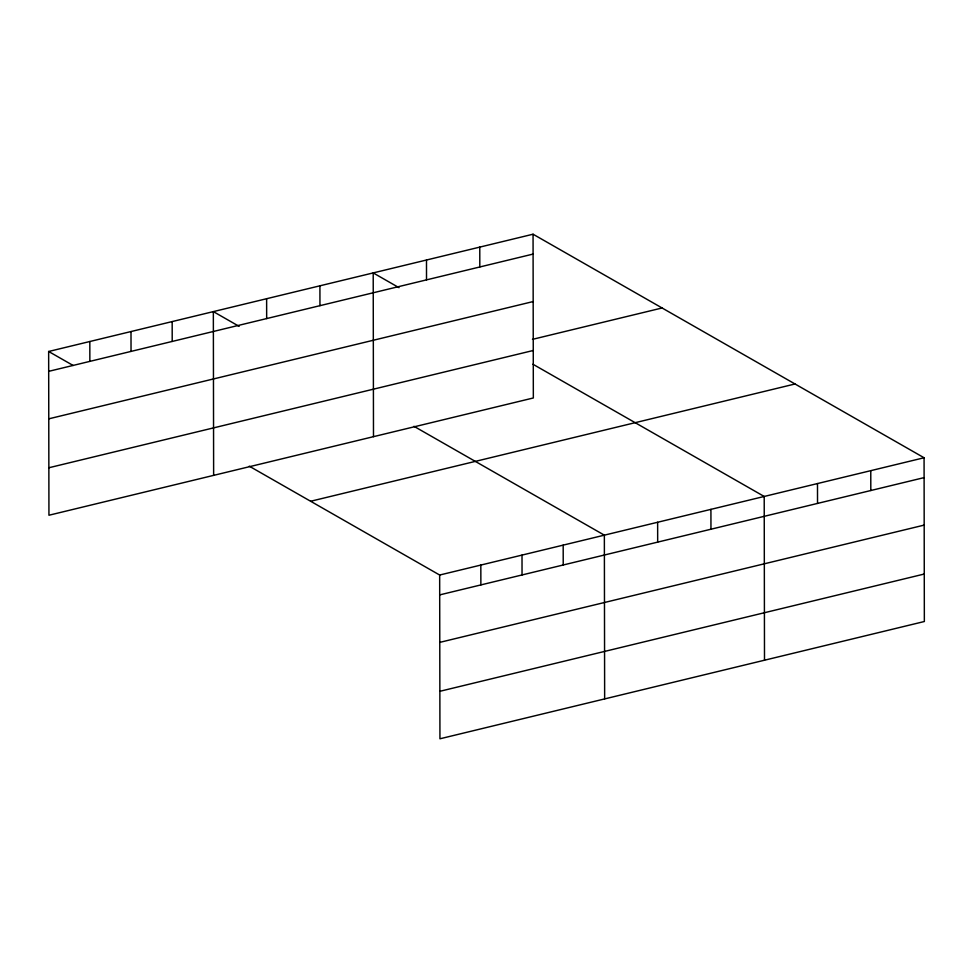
<?xml version="1.0" encoding="UTF-8"?>
<svg xmlns="http://www.w3.org/2000/svg" width="973" height="973" viewBox="0 0 973 973"><rect width="100%" height="100%" fill="white"/><g stroke="black" fill="none" stroke-linecap="round" stroke-linejoin="round"><path stroke-width="1.46" d="M533.058 234.213L533.338 397.969L48.942 515.24L48.65 351.484L533.058 234.213L924.07 457.76L924.35 621.516L439.942 738.787L439.662 575.031L249.27 466.176M48.686 371.345L533.095 254.075M48.772 418.828L533.168 301.557M532.474 339.358L662.09 307.979M48.857 467.758L533.253 350.487M310.63 501.265L795.026 383.982M439.662 575.031L924.07 457.76M439.699 594.892L924.095 477.621M439.772 642.375L924.18 525.104M439.857 691.304L924.265 574.034M399.003 287.667L373.206 272.914L373.486 436.67M532.912 364.218L764.206 496.461L764.498 660.217M239.151 326.369L213.342 311.603L213.634 475.371M413.963 426.308L604.355 535.162L604.647 698.918M48.65 351.484L73.17 365.495M870.774 470.664L870.811 490.526M817.49 483.557L817.527 503.418M710.922 509.366L710.959 529.227M657.639 522.258L657.675 542.119M563.185 545.123L563.221 564.985M522.014 555.096L522.039 574.958M480.832 565.07L480.869 584.931M479.774 247.106L479.811 266.967M426.49 260.01L426.515 279.871M319.922 285.807L319.947 305.668M266.626 298.711L266.663 318.572M172.172 321.577L172.209 341.438M131.002 331.55L131.039 351.411M89.82 341.511L89.857 361.372"/></g></svg>
